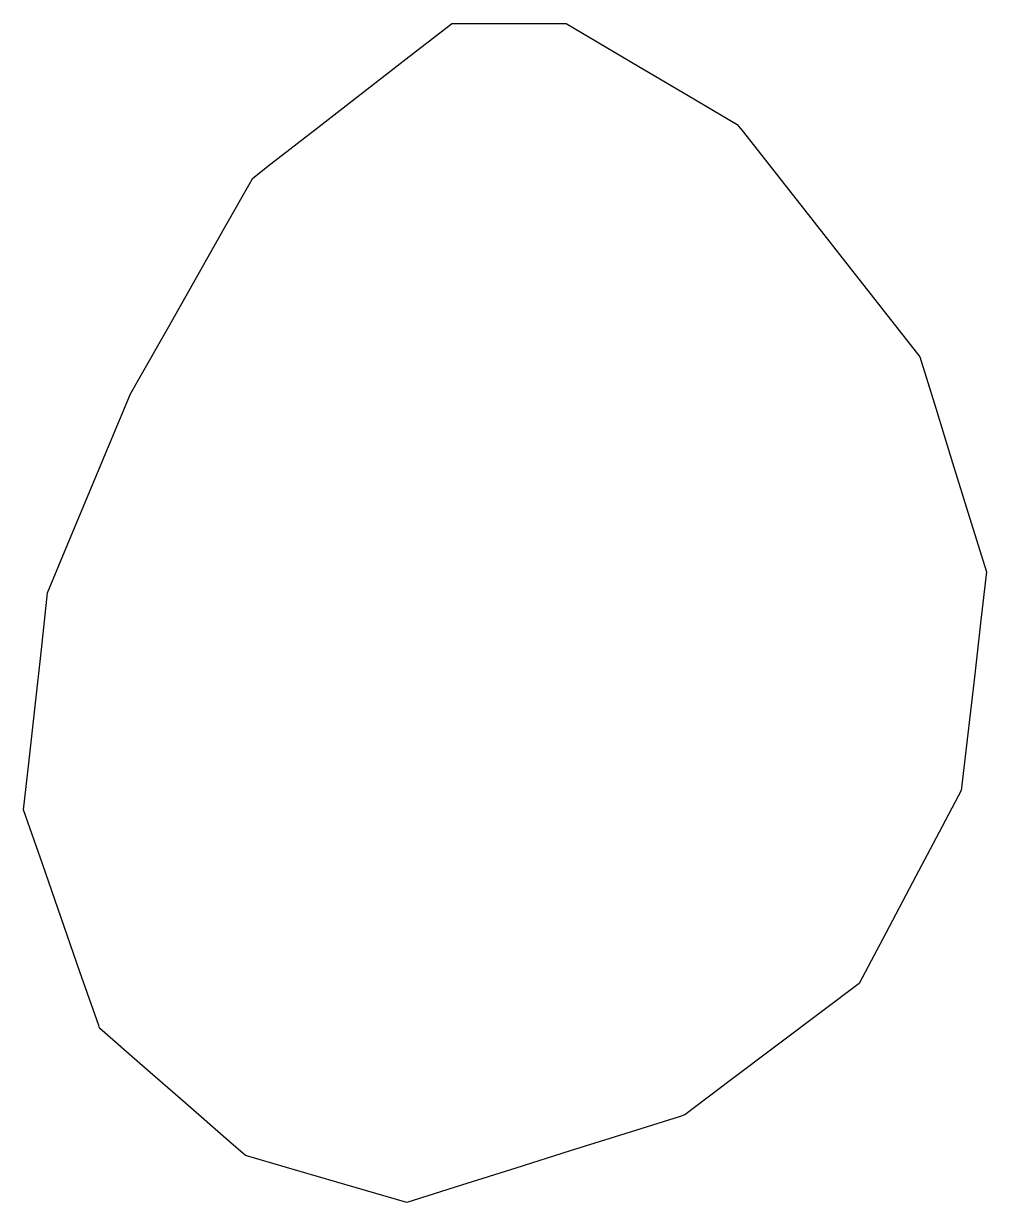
# Model space of a CAD drawing. Header units: millimetres. Extents: x 0 to 2762, y 6 to 2482.
# Drawn here: x 1259.32 to 1276.18, y 835.66 to 856.3 of the extents above; entities that cross this region are included whole.
import ezdxf

# ---------------------------------------------------------------- set-up
doc = ezdxf.new("R2010")
doc.units = ezdxf.units.MM
doc.layers.add('ALL_HOLES', color=1, linetype='Continuous')
doc.layers.add('OUTLINE_ISLAND_01_HOLE_34', color=1, linetype='Continuous')

msp = doc.modelspace()

# ---------------------------------------------------------------- linework, layer by layer
at = {"layer": 'ALL_HOLES'}
msp.add_lwpolyline([(1266.8179, 856.303), (1267.8179, 856.303), (1268.8179, 856.303), (1269.232, 856.0594), (1270.0938, 855.5522), (1270.9557, 855.0451), (1271.8175, 854.5379), (1271.9255, 854.4005), (1272.5431, 853.614), (1273.1608, 852.8275), (1273.7784, 852.0411), (1274.3961, 851.2546), (1275.0137, 850.4682), (1275.293, 849.5665), (1275.5889, 848.6112), (1275.8848, 847.656), (1276.1807, 846.7008), (1276.0832, 845.8529), (1275.9689, 844.8595), (1275.8546, 843.866), (1275.7403, 842.8726), (1275.3553, 842.1442), (1274.8881, 841.26), (1274.4209, 840.3759), (1273.9537, 839.4918), (1273.2933, 838.995), (1272.4942, 838.3938), (1271.6951, 837.7926), (1270.896, 837.1914), (1270.8001, 837.1612), (1269.8462, 836.8609), (1268.8924, 836.5606), (1267.9386, 836.2602), (1266.9847, 835.9599), (1266.0309, 835.6596), (1265.1238, 835.923), (1264.1635, 836.202), (1263.2032, 836.4809), (1262.9085, 836.7383), (1262.1553, 837.396), (1261.402, 838.0538), (1260.6488, 838.7115), (1260.6333, 838.7561), (1260.3041, 839.7004), (1259.9749, 840.6446), (1259.6458, 841.5889), (1259.3166, 842.5332), (1259.4076, 843.354), (1259.5178, 844.3479), (1259.628, 845.3418), (1259.7382, 846.3357), (1260.0359, 847.0497), (1260.4207, 847.9727), (1260.8056, 848.8956), (1261.1904, 849.8186), (1261.3599, 850.1179), (1261.8528, 850.9881), (1262.3456, 851.8582), (1262.8385, 852.7283), (1263.3313, 853.5984), (1263.6483, 853.8444), (1264.4385, 854.4573), (1265.2286, 855.0702), (1266.0188, 855.6831), (1266.8089, 856.2961)], close=True, dxfattribs=at)
at = {"layer": 'OUTLINE_ISLAND_01_HOLE_34'}
msp.add_lwpolyline([(1266.8179, 856.303), (1267.8179, 856.303), (1268.8179, 856.303), (1269.232, 856.0594), (1270.0938, 855.5522), (1270.9557, 855.0451), (1271.8175, 854.5379), (1271.9255, 854.4005), (1272.5431, 853.614), (1273.1608, 852.8275), (1273.7784, 852.0411), (1274.3961, 851.2546), (1275.0137, 850.4682), (1275.293, 849.5665), (1275.5889, 848.6112), (1275.8848, 847.656), (1276.1807, 846.7008), (1276.0832, 845.8529), (1275.9689, 844.8595), (1275.8546, 843.866), (1275.7403, 842.8726), (1275.3553, 842.1442), (1274.8881, 841.26), (1274.4209, 840.3759), (1273.9537, 839.4918), (1273.2933, 838.995), (1272.4942, 838.3938), (1271.6951, 837.7926), (1270.896, 837.1914), (1270.8001, 837.1612), (1269.8462, 836.8609), (1268.8924, 836.5606), (1267.9386, 836.2602), (1266.9847, 835.9599), (1266.0309, 835.6596), (1265.1238, 835.923), (1264.1635, 836.202), (1263.2032, 836.4809), (1262.9085, 836.7383), (1262.1553, 837.396), (1261.402, 838.0538), (1260.6488, 838.7115), (1260.6333, 838.7561), (1260.3041, 839.7004), (1259.9749, 840.6446), (1259.6458, 841.5889), (1259.3166, 842.5332), (1259.4076, 843.354), (1259.5178, 844.3479), (1259.628, 845.3418), (1259.7382, 846.3357), (1260.0359, 847.0497), (1260.4207, 847.9727), (1260.8056, 848.8956), (1261.1904, 849.8186), (1261.3599, 850.1179), (1261.8528, 850.9881), (1262.3456, 851.8582), (1262.8385, 852.7283), (1263.3313, 853.5984), (1263.6483, 853.8444), (1264.4385, 854.4573), (1265.2286, 855.0702), (1266.0188, 855.6831), (1266.8089, 856.2961)], close=True, dxfattribs=at)

doc.saveas('drawing.dxf')
